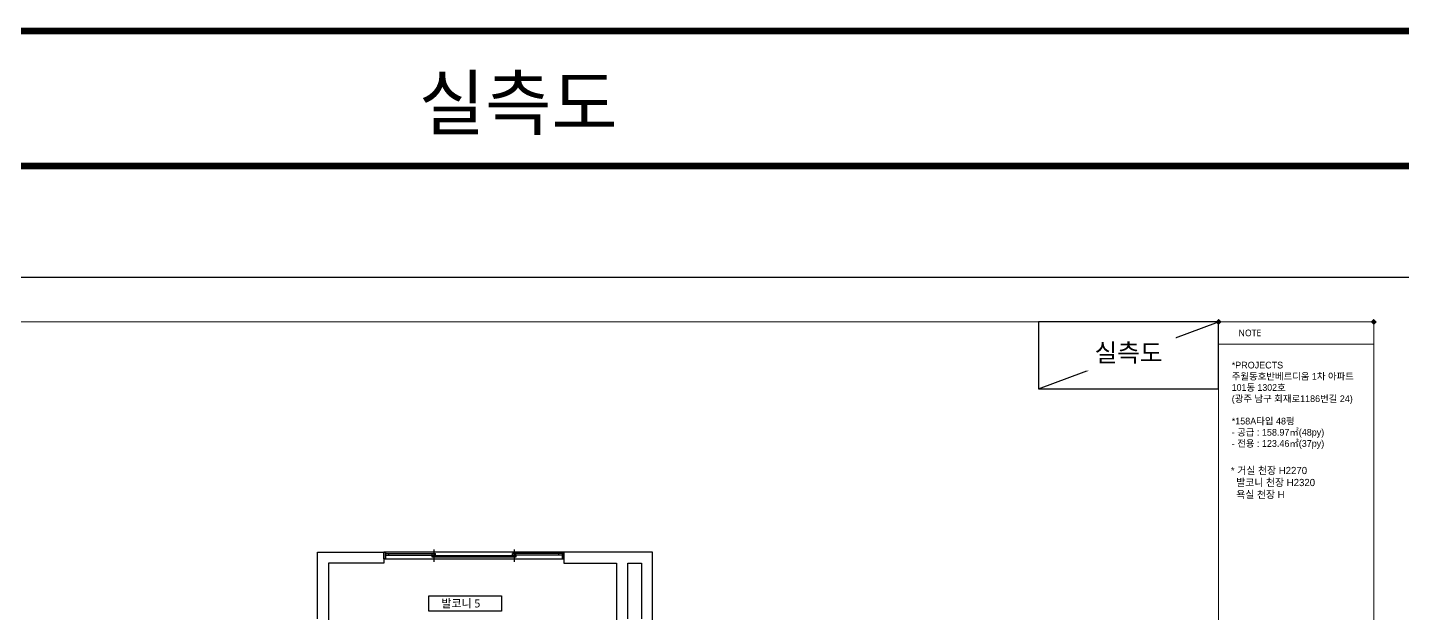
# Model space of a CAD drawing. Header units: millimetres. Extents: x 512 to 764439, y -71 to 559481.
# Drawn here: x 538774 to 563589, y 308412 to 318979 of the extents above; entities that cross this region are included whole.
import ezdxf
from ezdxf.enums import TextEntityAlignment as Align

# ---------------------------------------------------------------- set-up
doc = ezdxf.new("R2010")
doc.units = ezdxf.units.MM
doc.header["$LTSCALE"] = 50
for name, color, linetype in [('#FORM', 7, 'Continuous'), ('#TEXT', 7, 'Continuous'), ('#WIN', 4, 'Continuous'), ('#건축벽체_CON', 2, 'Continuous')]:
    doc.layers.add(name, color=color, linetype=linetype)
doc.styles.add('맑은 고딕', font='malgun.ttf')
doc.styles.add('맑은고딕', font='malgun.ttf')
doc.styles.add('프리텐다드', font='')
doc.styles.get('프리텐다드').set_extended_font_data('Pretendard Variable')

# ---------------------------------------------------------------- blocks, each defined once
blk = doc.blocks.new('1204design form 23ver')
at = {"lineweight": 30}
h = blk.add_hatch(color=256, dxfattribs=at)
h.dxf.hatch_style = 1
h.paths.add_polyline_path([(96627, 10538), (96571, 10481), (96627, 10425), (96684, 10481)])
h = blk.add_hatch(color=256, dxfattribs=at)
h.dxf.hatch_style = 1
h.paths.add_polyline_path([(99427, 10538), (99371, 10481), (99427, 10425), (99484, 10481)])
at = {"lineweight": 20}
blk.add_line((96627, -11679), (96627, 10481), dxfattribs=at)
at = {"color": 8, "lineweight": 5}
blk.add_line((96627, 10081), (99427, 10081), dxfattribs=at)
blk.add_lwpolyline([(67187, -12479), (100787, -12479), (100787, 11281), (67187, 11281)], close=True)
at = {"lineweight": 20}
blk.add_lwpolyline([(68547, 10481), (99427, 10481), (99427, -11679), (68547, -11679)], close=True, dxfattribs=at)
at = {"insert": (96984, 10343), "char_height": 120, "width": 3200, "attachment_point": 1, "style": '맑은 고딕'}
blk.add_mtext('NOTE', dxfattribs=at)

msp = doc.modelspace()

# ---------------------------------------------------------------- linework, layer by layer
at = {"layer": '#FORM'}
msp.add_lwpolyline([(560269.47038881, 313670.34119246), (557019.47038881, 313670.34119246), (557019.47038881, 312464.32027544), (560269.47038881, 312464.32027544)], close=True, dxfattribs=at)
at = {"layer": '#TEXT'}
msp.add_lwpolyline([(546017.18199864, 308728.72876784), (547330.65927334, 308728.72876784), (547330.65927334, 308456.53906158), (546017.18199864, 308456.53906158)], close=True, dxfattribs=at)
at = {"layer": '#WIN', "color": 4}
for p, q in [((545235.28720381, 309464.4188036), (546135.28728672, 309464.41798599)), ((545235.28725008, 309494.4174152), (546135.28728672, 309494.41798599)), ((545295.28728672, 309464.41798599), (545295.28728672, 309494.41798599)), ((546075.28709775, 309428.16798599), (546075.28728672, 309449.41798599)), ((546075.28728672, 309464.41798599), (546075.28728672, 309494.41798599)), ((547585.2874757, 309449.41798599), (546075.28728684, 309449.43141444)), ((546135.28709775, 309428.16798599), (546135.28728672, 309449.41798599)), ((546135.28728672, 309464.41798599), (546135.28728672, 309494.41798599)), ((547525.2874757, 309449.41798599), (547525.28728672, 309428.16798599)), ((548425.2874757, 309494.41798599), (547525.2874757, 309494.41798599)), ((547525.2874757, 309464.41798599), (547525.2874757, 309494.41798599)), ((548425.2874757, 309464.41798599), (547525.2874757, 309464.41798599)), ((547585.2874757, 309449.41798599), (547585.28728672, 309428.16798599)), ((547585.2874757, 309464.41798599), (547585.2874757, 309494.41798599)), ((548365.2874757, 309464.41798599), (548365.2874757, 309494.41798599)), ((547585.28728672, 309428.16798599), (546075.28709772, 309428.16469557))]:
    msp.add_line(p, q, dxfattribs=at)
at = {"layer": '#WIN', "color": 1}
for p, q in [((546105.28728672, 309563.16798599), (546105.28709775, 309340.66798599)), ((547555.2874757, 309563.16798599), (547555.28728672, 309340.66798599))]:
    msp.add_line(p, q, dxfattribs=at)
at = {"layer": '#WIN', "color": 4}
for points in [[(545205.28709774, 309395.6674152), (548455.28728672, 309395.66798599), (548455.2874757, 309518.16798599), (545205.28728672, 309518.1674152)], [(545235.28709775, 309395.66798599), (545205.28709775, 309395.66798599), (545205.28728672, 309518.16798599), (545235.28728672, 309518.16798599)], [(548425.28728672, 309395.66798599), (548455.28728672, 309395.66798599), (548455.2874757, 309518.16798599), (548425.2874757, 309518.16798599)]]:
    msp.add_lwpolyline(points, close=True, dxfattribs=at)
at = {"layer": '#건축벽체_CON', "ltscale": 2}
for points in [[(544005.28728672, 308318.16798599), (544005.28728672, 309518.16798599), (545205.28728672, 309518.16798599), (545205.28728672, 309318.16798599), (544205.28728672, 309318.16798599), (544205.28728672, 308118.16798599)], [(550055.28728672, 307818.16798599), (550055.28728672, 309518.16798599), (548455.28728672, 309518.16798599), (548455.28728672, 309318.16798599), (549405.28728672, 309318.16798599), (549405.28728672, 307818.16798599)]]:
    msp.add_lwpolyline(points, dxfattribs=at)
at = {"layer": '#건축벽체_CON'}
msp.add_lwpolyline([(549605.28728672, 308318.16798599), (549605.28728672, 309318.16798599), (549855.28728672, 309318.16798599), (549855.28728672, 308318.16798599)], dxfattribs=at)
at = {"color": 32, "true_color": 0xcd6928, "const_width": 121.76646086}
msp.add_lwpolyline([(453482.33485129, 316482.57515315), (604117.7662628, 316482.57515315)], dxfattribs=at)
at = {"layer": 'Defpoints', "color": 253, "true_color": 0x9898cc}
msp.add_lwpolyline([(557019.47038881, 312464.32027544), (560269.47038881, 313670.34119246)], dxfattribs=at)

# ---------------------------------------------------------------- block references
msp.add_blockref('1204design form 23ver', (463642.3055221, 303189.01713176))

# ---------------------------------------------------------------- texts
at = {"layer": '#TEXT', "style": '맑은 고딕'}
msp.add_text('발코니 5', height=145, dxfattribs=at).set_placement((546243.47274418, 308521.0533194))
at = {"color": 7, "style": '맑은고딕'}
msp.add_text('실측도', height=953.103109844, dxfattribs=at).set_placement((547629.47948349, 317620.42239911), align=Align.MIDDLE_CENTER)
at = {"attachment_point": 1, "style": '프리텐다드'}
for s, width, gutter_width, heights, insert, char_height in [('*PROJECTS \\P{\\fGulim|b0|i0|c129|p50;주월동호반베르디움 1차 아파트^J101동 1302호^J}({\\fGulim|b0|i0|c129|p50;광주 남구 회재로}1186{\\fGulim|b0|i0|c129|p50;번길 }24)\\P^J*158A{\\fGulim|b0|i0|c129|p50;타입} 48{\\fGulim|b0|i0|c129|p50;평}^J- {\\fGulim|b0|i0|c129|p50;공급 }: 158.97{\\fGulim|b0|i0|c129|p50;㎡}(48py)\\P- {\\fGulim|b0|i0|c129|p50;전용 }: 123.46{\\fGulim|b0|i0|c129|p50;㎡}(37py)', 2437.7483895997, 66.49214278, [3786.87651379], (560507.00108353, 312951.58443496), 121.11577658626), ('* {\\fGulim|b0|i0|c129|p50;거실 천장 }H2270^J  {\\fGulim|b0|i0|c129|p50;발코니 천장 }H2320\\P  {\\fGulim|b0|i0|c129|p50;욕실 천장 }H ', 2933.3941808224, 72.41905228, [901.72395018], (560491.73218692, 311055.82697862, 0), 130)]:
    msp.add_mtext_dynamic_manual_height_columns(s, width=width, gutter_width=gutter_width, heights=heights, dxfattribs=dict(at, insert=insert, char_height=char_height))

# ---------------------------------------------------------------- next in the draw order: texts
at = {"layer": '#FORM', "color": 7, "insert": (558644.47038881, 313096.27468716), "char_height": 325, "attachment_point": 5, "style": '맑은 고딕', "bg_fill": 3, "box_fill_scale": 1.5, "bg_fill_color": 256, "bg_fill_transparency": 0}
msp.add_mtext_dynamic_manual_height_columns('\\pxqc;실측도', width=1371.7255580744, gutter_width=30.53968052, heights=[0], dxfattribs=at)

# ---------------------------------------------------------------- next in the draw order: linework, layer by layer
at = {"color": 32, "true_color": 0xcd6928}
msp.add_lwpolyline([(604117.7662628, 318917.9043703, 121.76646086, 121.76646086, 0), (446582.23540269, 318917.9043703, 121.76646086, 121.76646086, 0), (446582.23540269, 188289.94114153, 121.76646086, 121.76646086, 0), (453483.11853655, 188290.69487558, 121.76646086, 121.76646086, 0)], format="xyseb", dxfattribs=at)

doc.saveas('drawing.dxf')
